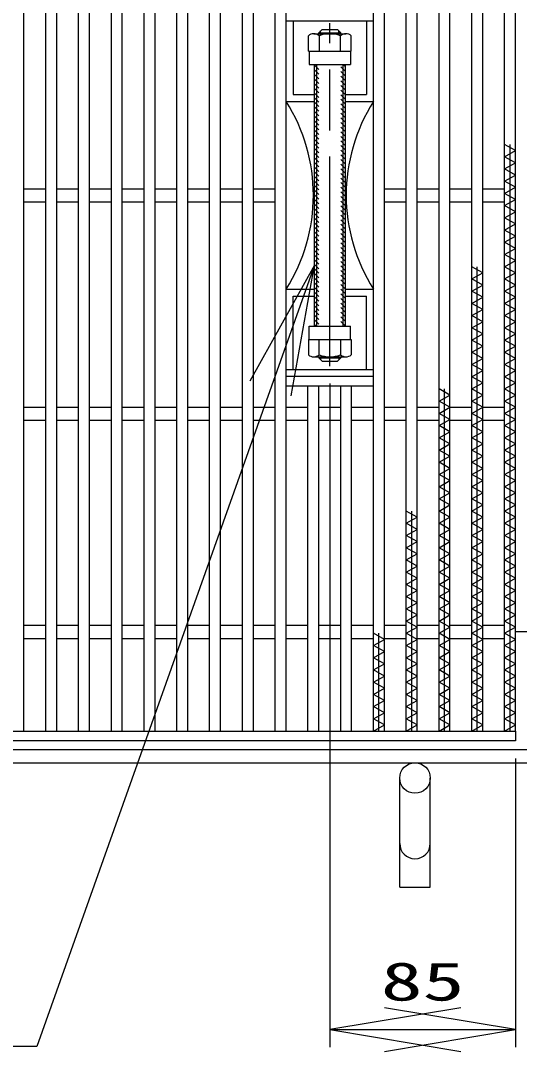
# Model space of a CAD drawing. Units: millimetres, scale not verified. Extents: x -1456 to 1389, y -1026 to 839.
# Drawn here: x -709.5 to -481.2, y -235.8 to 236.5 of the extents above; entities that cross this region are included whole.
import ezdxf
from ezdxf.enums import TextEntityAlignment as Align

# ---------------------------------------------------------------- set-up
doc = ezdxf.new("R2010")
doc.units = ezdxf.units.MM
doc.header["$LTSCALE"] = 8
doc.linetypes.add('CHAIN', pattern=[18.5, 12, -1.5, 3.5, -1.5])
doc.linetypes.add('DASHED', pattern=[7.5, 6, -1.5])
for name, color, linetype, lineweight in [('16', 3, 'Continuous', 25), ('17', 2, 'Continuous', 25), ('19', 6, 'Continuous', 25), ('22', 4, 'Continuous', 25)]:
    doc.layers.add(name, color=color, linetype=linetype, lineweight=lineweight)
doc.styles.add('ＭＳ ゴシック', font='')
doc.styles.get('ＭＳ ゴシック').set_extended_font_data('MS Gothic')

# ---------------------------------------------------------------- blocks, each defined once
blk = doc.blocks.new('open_arrow')
at = {"color": 0, "linetype": 'Continuous', "lineweight": -2}
blk.add_lwpolyline([(7.5, 1.25), (0, 0), (7.5, -1.25)], dxfattribs=at)

msp = doc.modelspace()

# ---------------------------------------------------------------- hatches: boundary and pattern name
at = {"layer": '17', "lineweight": 13}
h = msp.add_hatch(dxfattribs=at)
h.set_pattern_fill('USER', style=0, pattern_type=2)
h.set_pattern_definition([(135, (-112.65, 175.867), (-1.06066, -1.06066), [])])
h.paths.add_polyline_path([(-575, 96.484), (-575, 216.484), (-573, 216.484), (-573, 96.484)])
h = msp.add_hatch(dxfattribs=at)
h.set_pattern_fill('USER', style=0, pattern_type=2)
h.set_pattern_definition([(135, (-105.65, 175.867), (-1.06066, -1.06066), [])])
h.paths.add_polyline_path([(-563, 96.484), (-563, 216.484), (-561, 216.484), (-561, 96.484)])

# ---------------------------------------------------------------- linework, layer by layer
at = {"layer": '16'}
for p, q in [((-708, -89.016), (-708, 401.984)), ((-698, -89.016), (-698, 401.984)), ((-693, -89.016), (-693, 401.984)), ((-683, -89.016), (-683, 401.984)), ((-678, -89.016), (-678, 401.984)), ((-668, -89.016), (-668, 401.984)), ((-663, -89.016), (-663, 401.984)), ((-653, -89.016), (-653, 401.984)), ((-648, -89.016), (-648, 401.984)), ((-638, -89.016), (-638, 401.984)), ((-633, -89.016), (-633, 401.984)), ((-623, -89.016), (-623, 401.984)), ((-618, -89.016), (-618, 401.984)), ((-608, -89.016), (-608, 401.984)), ((-603, -89.016), (-603, 401.984)), ((-593, -89.016), (-593, 401.984)), ((-588, -89.016), (-588, 401.984)), ((-548, -89.016), (-548, 401.984)), ((-543, -89.016), (-543, 401.984)), ((-533, -89.016), (-533, 401.984)), ((-528, -89.016), (-528, 401.984)), ((-518, -89.016), (-518, 401.984)), ((-513, -89.016), (-513, 401.984)), ((-503, -89.016), (-503, 401.984)), ((-498, -89.016), (-498, 401.984)), ((-488, -89.016), (-488, 401.984)), ((-483, -89.016), (-483, 401.984)), ((-483, 176.984), (-488, 179.784)), ((-485.5, -89.016), (-485.5, 179.784)), ((-488, 174.184), (-483, 176.984)), ((-483, 171.384), (-488, 174.184)), ((-488, 168.584), (-483, 171.384)), ((-483, 165.784), (-488, 168.584)), ((-488, 162.984), (-483, 165.784)), ((-483, 160.184), (-488, 162.984)), ((-708, 159.484), (-698, 159.484)), ((-693, 159.484), (-683, 159.484)), ((-678, 159.484), (-668, 159.484)), ((-663, 159.484), (-653, 159.484)), ((-648, 159.484), (-638, 159.484)), ((-633, 159.484), (-623, 159.484)), ((-618, 159.484), (-608, 159.484)), ((-603, 159.484), (-593, 159.484)), ((-543, 159.484), (-533, 159.484)), ((-528, 159.484), (-518, 159.484)), ((-513, 159.484), (-503, 159.484)), ((-498, 159.484), (-488, 159.484)), ((-488, 157.384), (-483, 160.184)), ((-483, 154.584), (-488, 157.384)), ((-708, 153.484), (-698, 153.484)), ((-693, 153.484), (-683, 153.484)), ((-678, 153.484), (-668, 153.484)), ((-663, 153.484), (-653, 153.484)), ((-648, 153.484), (-638, 153.484)), ((-633, 153.484), (-623, 153.484)), ((-618, 153.484), (-608, 153.484)), ((-603, 153.484), (-593, 153.484)), ((-543, 153.484), (-533, 153.484)), ((-528, 153.484), (-518, 153.484)), ((-513, 153.484), (-503, 153.484)), ((-498, 153.484), (-488, 153.484)), ((-488, 151.784), (-483, 154.584)), ((-483, 148.984), (-488, 151.784)), ((-488, 146.184), (-483, 148.984)), ((-483, 143.384), (-488, 146.184)), ((-488, 140.584), (-483, 143.384)), ((-483, 137.784), (-488, 140.584)), ((-488, 134.984), (-483, 137.784)), ((-483, 132.184), (-488, 134.984)), ((-488, 129.384), (-483, 132.184)), ((-483, 126.584), (-488, 129.384)), ((-498, 120.984), (-503, 123.784)), ((-500.5, -89.016), (-500.5, 123.784)), ((-488, 123.784), (-483, 126.584)), ((-483, 120.984), (-488, 123.784)), ((-503, 118.184), (-498, 120.984)), ((-498, 115.384), (-503, 118.184)), ((-488, 118.184), (-483, 120.984)), ((-483, 115.384), (-488, 118.184)), ((-503, 112.584), (-498, 115.384)), ((-488, 112.584), (-483, 115.384)), ((-498, 109.784), (-503, 112.584)), ((-503, 106.984), (-498, 109.784)), ((-483, 109.784), (-488, 112.584)), ((-488, 106.984), (-483, 109.784)), ((-498, 104.184), (-503, 106.984)), ((-503, 101.384), (-498, 104.184)), ((-483, 104.184), (-488, 106.984)), ((-488, 101.384), (-483, 104.184)), ((-498, 98.584), (-503, 101.384)), ((-483, 98.584), (-488, 101.384)), ((-503, 95.784), (-498, 98.584)), ((-498, 92.984), (-503, 95.784)), ((-488, 95.784), (-483, 98.584)), ((-483, 92.984), (-488, 95.784)), ((-503, 90.184), (-498, 92.984)), ((-498, 87.384), (-503, 90.184)), ((-488, 90.184), (-483, 92.984)), ((-483, 87.384), (-488, 90.184)), ((-503, 84.584), (-498, 87.384)), ((-488, 84.584), (-483, 87.384)), ((-498, 81.784), (-503, 84.584)), ((-503, 78.984), (-498, 81.784)), ((-483, 81.784), (-488, 84.584)), ((-488, 78.984), (-483, 81.784)), ((-498, 76.184), (-503, 78.984)), ((-503, 73.384), (-498, 76.184)), ((-483, 76.184), (-488, 78.984)), ((-488, 73.384), (-483, 76.184)), ((-498, 70.584), (-503, 73.384)), ((-483, 70.584), (-488, 73.384)), ((-578, -89.016), (-578, 68.984)), ((-573, -89.016), (-573, 68.984)), ((-563, -89.016), (-563, 68.984)), ((-558, -89.016), (-558, 68.984)), ((-513, 64.984), (-518, 67.784)), ((-515.5, -89.016), (-515.5, 67.784)), ((-503, 67.784), (-498, 70.584)), ((-498, 64.984), (-503, 67.784)), ((-488, 67.784), (-483, 70.584)), ((-483, 64.984), (-488, 67.784)), ((-518, 62.184), (-513, 64.984)), ((-513, 59.384), (-518, 62.184)), ((-503, 62.184), (-498, 64.984)), ((-498, 59.384), (-503, 62.184)), ((-488, 62.184), (-483, 64.984)), ((-483, 59.384), (-488, 62.184)), ((-708, 59.484), (-698, 59.484)), ((-693, 59.484), (-683, 59.484)), ((-678, 59.484), (-668, 59.484)), ((-663, 59.484), (-653, 59.484)), ((-648, 59.484), (-638, 59.484)), ((-633, 59.484), (-623, 59.484)), ((-618, 59.484), (-608, 59.484)), ((-603, 59.484), (-593, 59.484)), ((-588, 59.484), (-578, 59.484)), ((-573, 59.484), (-563, 59.484)), ((-558, 59.484), (-548, 59.484)), ((-543, 59.484), (-533, 59.484)), ((-528, 59.484), (-518, 59.484)), ((-518, 56.584), (-513, 59.384)), ((-513, 59.484), (-503, 59.484)), ((-503, 56.584), (-498, 59.384)), ((-498, 59.484), (-488, 59.484)), ((-488, 56.584), (-483, 59.384)), ((-708, 53.484), (-698, 53.484)), ((-693, 53.484), (-683, 53.484)), ((-678, 53.484), (-668, 53.484)), ((-663, 53.484), (-653, 53.484)), ((-648, 53.484), (-638, 53.484)), ((-633, 53.484), (-623, 53.484)), ((-618, 53.484), (-608, 53.484)), ((-603, 53.484), (-593, 53.484)), ((-588, 53.484), (-578, 53.484)), ((-573, 53.484), (-563, 53.484)), ((-558, 53.484), (-548, 53.484)), ((-543, 53.484), (-533, 53.484)), ((-528, 53.484), (-518, 53.484)), ((-513, 53.784), (-518, 56.584)), ((-518, 50.984), (-513, 53.784)), ((-513, 53.484), (-503, 53.484)), ((-498, 53.784), (-503, 56.584)), ((-503, 50.984), (-498, 53.784)), ((-498, 53.484), (-488, 53.484)), ((-483, 53.784), (-488, 56.584)), ((-488, 50.984), (-483, 53.784)), ((-513, 48.184), (-518, 50.984)), ((-518, 45.384), (-513, 48.184)), ((-498, 48.184), (-503, 50.984)), ((-503, 45.384), (-498, 48.184)), ((-483, 48.184), (-488, 50.984)), ((-488, 45.384), (-483, 48.184)), ((-513, 42.584), (-518, 45.384)), ((-518, 39.784), (-513, 42.584)), ((-498, 42.584), (-503, 45.384)), ((-503, 39.784), (-498, 42.584)), ((-483, 42.584), (-488, 45.384)), ((-488, 39.784), (-483, 42.584)), ((-513, 36.984), (-518, 39.784)), ((-498, 36.984), (-503, 39.784)), ((-483, 36.984), (-488, 39.784)), ((-518, 34.184), (-513, 36.984)), ((-513, 31.384), (-518, 34.184)), ((-503, 34.184), (-498, 36.984)), ((-498, 31.384), (-503, 34.184)), ((-488, 34.184), (-483, 36.984)), ((-483, 31.384), (-488, 34.184)), ((-518, 28.584), (-513, 31.384)), ((-513, 25.784), (-518, 28.584)), ((-503, 28.584), (-498, 31.384)), ((-498, 25.784), (-503, 28.584)), ((-488, 28.584), (-483, 31.384)), ((-483, 25.784), (-488, 28.584)), ((-518, 22.984), (-513, 25.784)), ((-503, 22.984), (-498, 25.784)), ((-488, 22.984), (-483, 25.784)), ((-513, 20.184), (-518, 22.984)), ((-518, 17.384), (-513, 20.184)), ((-498, 20.184), (-503, 22.984)), ((-503, 17.384), (-498, 20.184)), ((-483, 20.184), (-488, 22.984)), ((-488, 17.384), (-483, 20.184)), ((-513, 14.584), (-518, 17.384)), ((-518, 11.784), (-513, 14.584)), ((-498, 14.584), (-503, 17.384)), ((-503, 11.784), (-498, 14.584)), ((-483, 14.584), (-488, 17.384)), ((-488, 11.784), (-483, 14.584)), ((-528, 8.984), (-533, 11.784)), ((-530.5, -89.016), (-530.5, 11.784)), ((-513, 8.984), (-518, 11.784)), ((-498, 8.984), (-503, 11.784)), ((-483, 8.984), (-488, 11.784)), ((-533, 6.184), (-528, 8.984)), ((-528, 3.384), (-533, 6.184)), ((-518, 6.184), (-513, 8.984)), ((-513, 3.384), (-518, 6.184)), ((-503, 6.184), (-498, 8.984)), ((-498, 3.384), (-503, 6.184)), ((-488, 6.184), (-483, 8.984)), ((-483, 3.384), (-488, 6.184)), ((-533, 0.584), (-528, 3.384)), ((-528, -2.216), (-533, 0.584)), ((-518, 0.584), (-513, 3.384)), ((-513, -2.216), (-518, 0.584)), ((-503, 0.584), (-498, 3.384)), ((-498, -2.216), (-503, 0.584)), ((-488, 0.584), (-483, 3.384)), ((-483, -2.216), (-488, 0.584)), ((-533, -5.016), (-528, -2.216)), ((-518, -5.016), (-513, -2.216)), ((-503, -5.016), (-498, -2.216)), ((-488, -5.016), (-483, -2.216)), ((-528, -7.816), (-533, -5.016)), ((-533, -10.616), (-528, -7.816)), ((-513, -7.816), (-518, -5.016)), ((-518, -10.616), (-513, -7.816)), ((-498, -7.816), (-503, -5.016)), ((-503, -10.616), (-498, -7.816)), ((-483, -7.816), (-488, -5.016)), ((-488, -10.616), (-483, -7.816)), ((-528, -13.416), (-533, -10.616)), ((-533, -16.216), (-528, -13.416)), ((-513, -13.416), (-518, -10.616)), ((-518, -16.216), (-513, -13.416)), ((-498, -13.416), (-503, -10.616)), ((-503, -16.216), (-498, -13.416)), ((-483, -13.416), (-488, -10.616)), ((-488, -16.216), (-483, -13.416)), ((-528, -19.016), (-533, -16.216)), ((-513, -19.016), (-518, -16.216)), ((-498, -19.016), (-503, -16.216)), ((-483, -19.016), (-488, -16.216)), ((-533, -21.816), (-528, -19.016)), ((-528, -24.616), (-533, -21.816)), ((-518, -21.816), (-513, -19.016)), ((-513, -24.616), (-518, -21.816)), ((-503, -21.816), (-498, -19.016)), ((-498, -24.616), (-503, -21.816)), ((-488, -21.816), (-483, -19.016)), ((-483, -24.616), (-488, -21.816)), ((-533, -27.416), (-528, -24.616)), ((-528, -30.216), (-533, -27.416)), ((-518, -27.416), (-513, -24.616)), ((-513, -30.216), (-518, -27.416)), ((-503, -27.416), (-498, -24.616)), ((-498, -30.216), (-503, -27.416)), ((-488, -27.416), (-483, -24.616)), ((-483, -30.216), (-488, -27.416)), ((-533, -33.016), (-528, -30.216)), ((-528, -35.816), (-533, -33.016)), ((-518, -33.016), (-513, -30.216)), ((-513, -35.816), (-518, -33.016)), ((-503, -33.016), (-498, -30.216)), ((-498, -35.816), (-503, -33.016)), ((-488, -33.016), (-483, -30.216)), ((-483, -35.816), (-488, -33.016)), ((-533, -38.616), (-528, -35.816)), ((-518, -38.616), (-513, -35.816)), ((-503, -38.616), (-498, -35.816)), ((-488, -38.616), (-483, -35.816)), ((-708, -40.516), (-698, -40.516)), ((-693, -40.516), (-683, -40.516)), ((-678, -40.516), (-668, -40.516)), ((-663, -40.516), (-653, -40.516)), ((-648, -40.516), (-638, -40.516)), ((-633, -40.516), (-623, -40.516)), ((-618, -40.516), (-608, -40.516)), ((-603, -40.516), (-593, -40.516)), ((-588, -40.516), (-578, -40.516)), ((-573, -40.516), (-563, -40.516)), ((-558, -40.516), (-548, -40.516)), ((-543, -40.516), (-533, -40.516)), ((-528, -41.416), (-533, -38.616)), ((-533, -44.216), (-528, -41.416)), ((-528, -40.516), (-518, -40.516)), ((-513, -41.416), (-518, -38.616)), ((-518, -44.216), (-513, -41.416)), ((-513, -40.516), (-503, -40.516)), ((-498, -41.416), (-503, -38.616)), ((-503, -44.216), (-498, -41.416)), ((-498, -40.516), (-488, -40.516)), ((-483, -41.416), (-488, -38.616)), ((-488, -44.216), (-483, -41.416)), ((-708, -46.516), (-698, -46.516)), ((-693, -46.516), (-683, -46.516)), ((-678, -46.516), (-668, -46.516)), ((-663, -46.516), (-653, -46.516)), ((-648, -46.516), (-638, -46.516)), ((-633, -46.516), (-623, -46.516)), ((-618, -46.516), (-608, -46.516)), ((-603, -46.516), (-593, -46.516)), ((-588, -46.516), (-578, -46.516)), ((-573, -46.516), (-563, -46.516)), ((-558, -46.516), (-548, -46.516)), ((-543, -47.016), (-548, -44.216)), ((-548, -49.816), (-543, -47.016)), ((-545.5, -89.016), (-545.5, -44.216)), ((-543, -46.516), (-533, -46.516)), ((-528, -47.016), (-533, -44.216)), ((-533, -49.816), (-528, -47.016)), ((-528, -46.516), (-518, -46.516)), ((-513, -47.016), (-518, -44.216)), ((-518, -49.816), (-513, -47.016)), ((-513, -46.516), (-503, -46.516)), ((-498, -47.016), (-503, -44.216)), ((-503, -49.816), (-498, -47.016)), ((-498, -46.516), (-488, -46.516)), ((-483, -47.016), (-488, -44.216)), ((-488, -49.816), (-483, -47.016)), ((-543, -52.616), (-548, -49.816)), ((-528, -52.616), (-533, -49.816)), ((-513, -52.616), (-518, -49.816)), ((-498, -52.616), (-503, -49.816)), ((-483, -52.616), (-488, -49.816)), ((-548, -55.416), (-543, -52.616)), ((-543, -58.216), (-548, -55.416)), ((-533, -55.416), (-528, -52.616)), ((-528, -58.216), (-533, -55.416)), ((-518, -55.416), (-513, -52.616)), ((-513, -58.216), (-518, -55.416)), ((-503, -55.416), (-498, -52.616)), ((-498, -58.216), (-503, -55.416)), ((-488, -55.416), (-483, -52.616)), ((-483, -58.216), (-488, -55.416)), ((-548, -61.016), (-543, -58.216)), ((-543, -63.816), (-548, -61.016)), ((-533, -61.016), (-528, -58.216)), ((-528, -63.816), (-533, -61.016)), ((-518, -61.016), (-513, -58.216)), ((-513, -63.816), (-518, -61.016)), ((-503, -61.016), (-498, -58.216)), ((-498, -63.816), (-503, -61.016)), ((-488, -61.016), (-483, -58.216)), ((-483, -63.816), (-488, -61.016)), ((-548, -66.616), (-543, -63.816)), ((-533, -66.616), (-528, -63.816)), ((-518, -66.616), (-513, -63.816)), ((-503, -66.616), (-498, -63.816)), ((-488, -66.616), (-483, -63.816)), ((-543, -69.416), (-548, -66.616)), ((-548, -72.216), (-543, -69.416)), ((-528, -69.416), (-533, -66.616)), ((-533, -72.216), (-528, -69.416)), ((-513, -69.416), (-518, -66.616)), ((-518, -72.216), (-513, -69.416)), ((-498, -69.416), (-503, -66.616)), ((-503, -72.216), (-498, -69.416)), ((-483, -69.416), (-488, -66.616)), ((-488, -72.216), (-483, -69.416)), ((-543, -75.016), (-548, -72.216)), ((-548, -77.816), (-543, -75.016)), ((-528, -75.016), (-533, -72.216)), ((-533, -77.816), (-528, -75.016)), ((-513, -75.016), (-518, -72.216)), ((-518, -77.816), (-513, -75.016)), ((-498, -75.016), (-503, -72.216)), ((-503, -77.816), (-498, -75.016)), ((-483, -75.016), (-488, -72.216)), ((-488, -77.816), (-483, -75.016)), ((-543, -80.616), (-548, -77.816)), ((-528, -80.616), (-533, -77.816)), ((-513, -80.616), (-518, -77.816)), ((-498, -80.616), (-503, -77.816)), ((-483, -80.616), (-488, -77.816)), ((-548, -83.416), (-543, -80.616)), ((-543, -86.216), (-548, -83.416)), ((-533, -83.416), (-528, -80.616)), ((-528, -86.216), (-533, -83.416)), ((-518, -83.416), (-513, -80.616)), ((-513, -86.216), (-518, -83.416)), ((-503, -83.416), (-498, -80.616)), ((-498, -86.216), (-503, -83.416)), ((-488, -83.416), (-483, -80.616)), ((-483, -86.216), (-488, -83.416)), ((-983, -89.016), (-483, -89.016)), ((-713, -89.016), (-708, -89.016)), ((-698, -89.016), (-693, -89.016)), ((-683, -89.016), (-678, -89.016)), ((-668, -89.016), (-663, -89.016)), ((-653, -89.016), (-648, -89.016)), ((-638, -89.016), (-633, -89.016)), ((-623, -89.016), (-618, -89.016)), ((-608, -89.016), (-603, -89.016)), ((-593, -89.016), (-588, -89.016)), ((-578, -89.016), (-573, -89.016)), ((-563, -89.016), (-558, -89.016)), ((-548, -89.016), (-543, -86.216)), ((-548, -89.016), (-543, -89.016)), ((-533, -89.016), (-528, -86.216)), ((-533, -89.016), (-528, -89.016)), ((-518, -89.016), (-513, -86.216)), ((-518, -89.016), (-513, -89.016)), ((-503, -89.016), (-498, -86.216)), ((-503, -89.016), (-498, -89.016)), ((-488, -89.016), (-483, -86.216)), ((-488, -89.016), (-483, -89.016)), ((-483, -89.016), (-483, -93.516)), ((-483, -93.516), (-983, -93.516))]:
    msp.add_line(p, q, dxfattribs=at)
at = {"layer": '17', "color": 3}
for p, q in [((-548, 236.284), (-588, 236.284)), ((-548, 199.484), (-548, 239.484)), ((-548, 73.484), (-548, 113.484)), ((-588, 76.684), (-548, 76.684)), ((-548, 73.484), (-588, 73.484)), ((-548, 68.984), (-588, 68.984))]:
    msp.add_line(p, q, dxfattribs=at)
at = {"layer": '17', "color": 3, "linetype": 'DASHED'}
for p, q in [((-584.8, 236.284), (-584.8, 202.684)), ((-551.2, 236.284), (-551.2, 202.684)), ((-588, 199.484), (-575, 199.484)), ((-584.8, 202.684), (-575, 202.684)), ((-561, 202.684), (-551.2, 202.684)), ((-561, 199.484), (-548, 199.484)), ((-588, 113.484), (-575, 113.484)), ((-561, 113.484), (-548, 113.484)), ((-584.8, 76.684), (-584.8, 110.284)), ((-584.8, 110.284), (-575, 110.284)), ((-561, 110.284), (-551.2, 110.284)), ((-551.2, 76.684), (-551.2, 110.284))]:
    msp.add_line(p, q, dxfattribs=at)
at = {"layer": '17'}
for p, q in [((-573, 230.984), (-571.5, 232.484)), ((-572.188, 230.484), (-572.188, 231.796)), ((-571.5, 232.484), (-564.5, 232.484)), ((-563, 230.984), (-564.5, 232.484)), ((-563.812, 230.484), (-563.812, 231.796)), ((-577.815, 222.484), (-577.815, 229.58)), ((-575.361, 230.484), (-560.639, 230.484)), ((-573, 230.484), (-573, 230.984)), ((-573, 230.984), (-563, 230.984)), ((-572.907, 229.58), (-572.907, 222.484)), ((-563.093, 222.484), (-563.093, 229.58)), ((-563, 230.484), (-563, 230.984)), ((-558.185, 222.484), (-558.185, 229.58)), ((-577.815, 222.484), (-558.185, 222.484)), ((-577.5, 222.484), (-558.5, 222.484)), ((-577.5, 222.484), (-577.5, 216.484)), ((-558.5, 222.484), (-558.5, 216.484)), ((-577.5, 216.484), (-558.5, 216.484)), ((-574, 96.484), (-574, 216.484)), ((-562, 216.484), (-562, 96.484)), ((-577.5, 96.484), (-558.5, 96.484)), ((-577.5, 90.484), (-577.5, 96.484)), ((-558.5, 90.484), (-558.5, 96.484)), ((-577.815, 90.484), (-577.815, 83.387)), ((-577.815, 90.484), (-558.185, 90.484)), ((-577.5, 90.484), (-558.5, 90.484)), ((-572.907, 83.387), (-572.907, 90.484)), ((-563.093, 90.484), (-563.093, 83.387)), ((-558.185, 90.484), (-558.185, 83.387)), ((-575.361, 82.484), (-560.639, 82.484)), ((-573, 82.484), (-573, 81.984)), ((-573, 81.984), (-563, 81.984)), ((-573, 81.984), (-571.5, 80.484)), ((-572.188, 82.484), (-572.188, 81.172)), ((-571.5, 80.484), (-564.5, 80.484)), ((-563, 81.984), (-564.5, 80.484)), ((-563.812, 82.484), (-563.812, 81.172)), ((-563, 82.484), (-563, 81.984))]:
    msp.add_line(p, q, dxfattribs=at)
at = {"layer": '17', "color": 33, "linetype": 'CHAIN'}
msp.add_line((-568, 78.203), (-568, 235.365), dxfattribs=at)
at = {"layer": '17', "color": 7}
for p, q in [((-575, 96.484), (-575, 216.484)), ((-561, 216.484), (-561, 96.484))]:
    msp.add_line(p, q, dxfattribs=at)
at = {"layer": '17'}
for centre, radius, start, end in [((-575.361, 226.7), 3.784, 49.5701, 130.4299), ((-568, 216.704), 13.779, 69.13594, 110.86406), ((-560.639, 226.7), 3.784, 49.5701, 130.4299), ((-575.361, 86.267), 3.784, 229.5701, 310.4299), ((-568, 96.263), 13.779, 249.13594, 290.86406), ((-560.639, 86.267), 3.784, 229.5701, 310.4299)]:
    msp.add_arc(centre, radius, start, end, dxfattribs=at)
at = {"layer": '17', "color": 3}
for centre, start, end in [((-655.71, 156.484), 327.58195, 32.41805), ((-480.29, 156.484), 147.58195, 212.41805)]:
    msp.add_arc(centre, 80.21, start, end, dxfattribs=at)
at = {"layer": '19'}
for p, q in [((-475, -43.516), (-483, -43.516)), ((-997, -97.516), (-469, -97.516)), ((-997, -103.516), (-469, -103.516)), ((-536, -160.516), (-536, -110.516)), ((-522, -160.516), (-522, -110.516)), ((-536, -160.516), (-522, -160.516))]:
    msp.add_line(p, q, dxfattribs=at)
msp.add_circle((-529, -110.516), 7, dxfattribs=at)
msp.add_arc((-529, -140.516), 7, 180, 0, dxfattribs=at)
at = {"layer": '22'}
for p, q in [((-568, 70.203), (-568, -233.776)), ((-483, -101.516), (-483, -233.776)), ((-568, -225.776), (-483, -225.776))]:
    msp.add_line(p, q, dxfattribs=at)
msp.add_lwpolyline([(-575, 124.543), (-702.187, -233.601), (-852.587, -233.601)], dxfattribs=at)

# ---------------------------------------------------------------- block references
at = {"layer": '22', "xscale": 8, "yscale": 8}
for p, rotation in [((-575, 124.543), 250.4), ((-483, -225.776), 180)]:
    msp.add_blockref('open_arrow', p, dxfattribs=dict(at, rotation=rotation))
msp.add_blockref('open_arrow', (-568, -225.776), dxfattribs=at)

# ---------------------------------------------------------------- texts
at = {"layer": '22', "style": 'ＭＳ ゴシック', "width": 1.6}
msp.add_text('85', height=17.6, dxfattribs=at).set_placement((-525.5, -217.776), align=Align.BOTTOM_CENTER)

doc.saveas('drawing.dxf')
